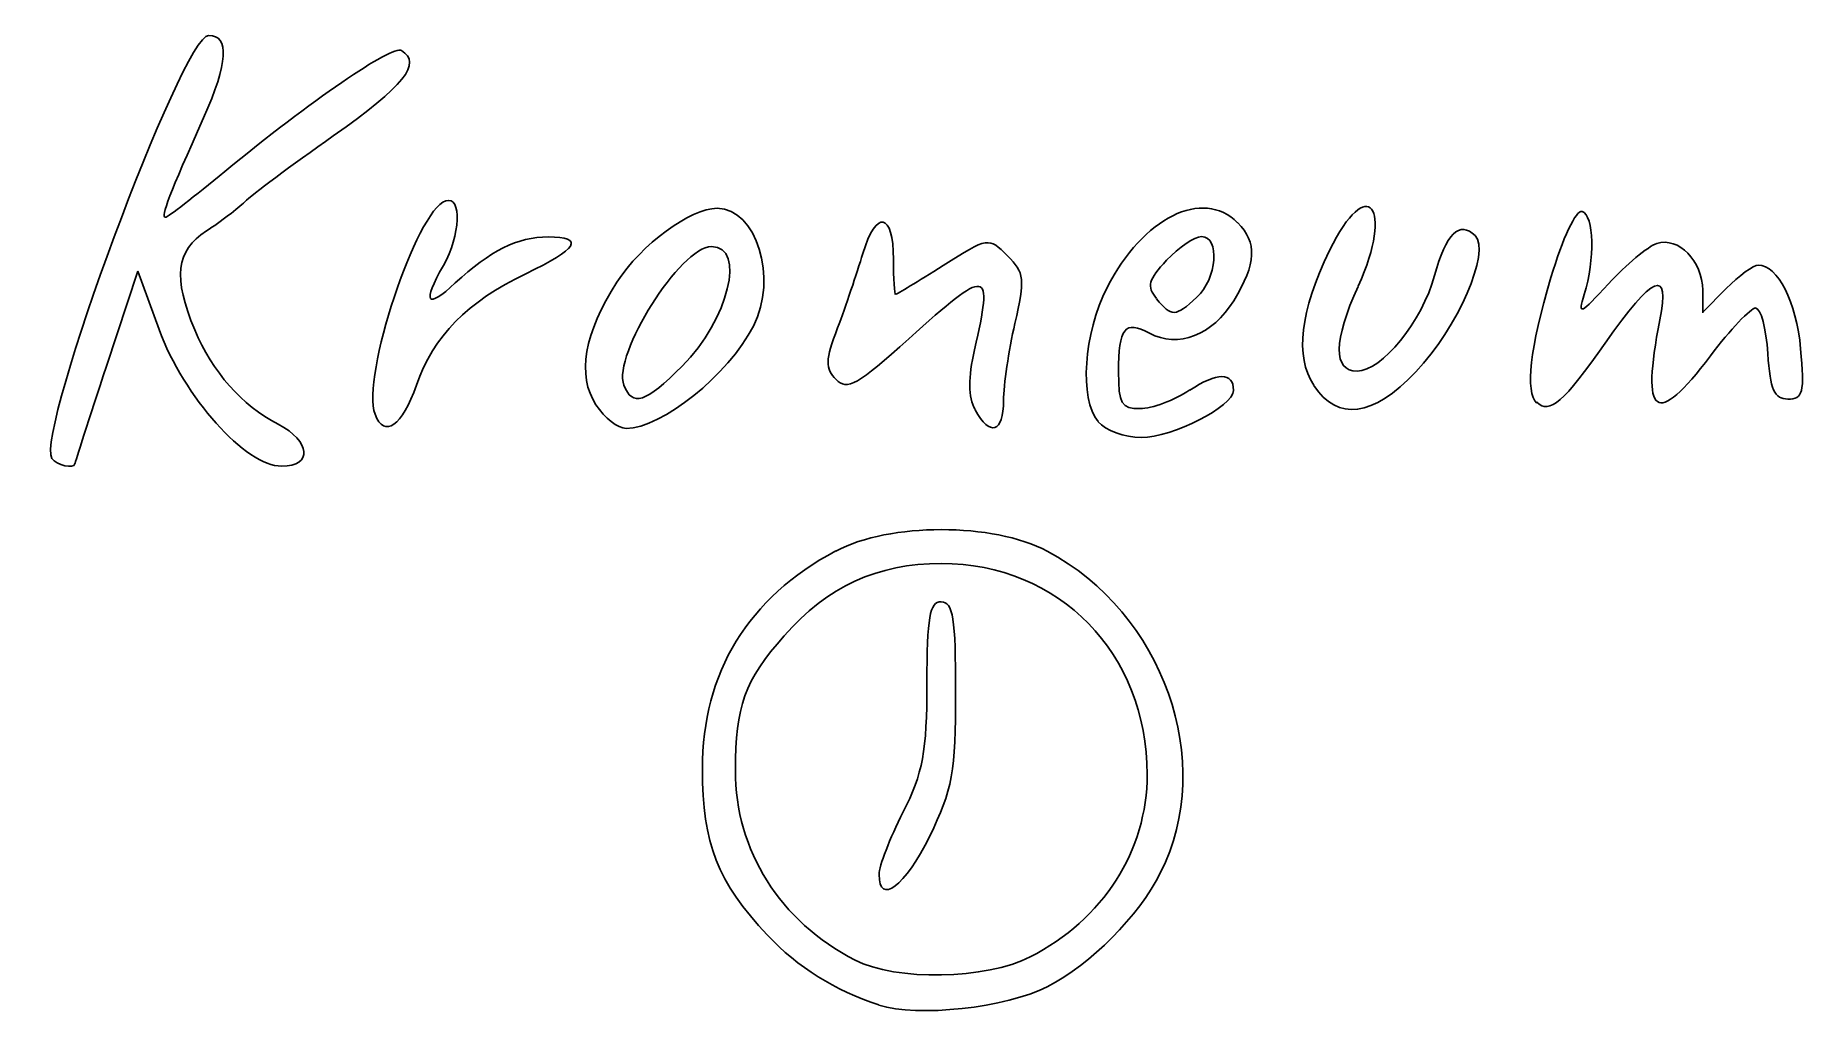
# Model space of a CAD drawing. Extents: x 0.07 to 8.83, y 0.36 to 5.22.
import ezdxf

# ---------------------------------------------------------------- set-up
doc = ezdxf.new("R2010")
doc.units = 0
doc.layers.get('0').update_dxf_attribs({"linetype": 'CONTINUOUS'})

msp = doc.modelspace()

# ---------------------------------------------------------------- linework, layer by layer
at = {"color": 7}
for points in [[(0.580033, 4.05525), (0.424889, 3.58425)], [(0.685199, 3.7668), (0.580033, 4.05525)], [(8.327512, 3.85275), (8.443892, 3.969075)], [(8.327512, 3.961575), (8.327512, 3.84855)]]:
    msp.add_lwpolyline(points, dxfattribs=at)
for points in [[(0.15435, 3.127725), (0.072734, 3.259725), (0.799948, 5.22315), (0.930476, 5.22315)], [(0.930496, 5.22315), (1.035294, 5.22315), (1.026915, 5.0862), (0.905531, 4.81515)], [(1.011505, 4.549575), (1.432369, 4.897575), (1.839726, 5.176425), (1.88551, 5.14815)], [(1.88551, 5.14815), (1.988282, 5.0844), (1.899294, 4.973325), (1.547782, 4.7256)], [(0.905533, 4.81515), (0.737696, 4.440375), (0.692373, 4.32225), (0.716341, 4.32225)], [(1.547782, 4.7256), (1.339386, 4.57875), (1.142026, 4.43175), (1.109203, 4.399125)], [(0.716341, 4.32225), (0.727382, 4.32225), (0.860204, 4.42455), (1.011505, 4.549575)], [(5.379224, 3.9744), (5.55698, 4.321725), (5.851727, 4.46835), (6.02458, 4.29555)], [(6.480285, 4.15725), (6.667229, 4.5435), (6.801157, 4.376325), (6.62169, 3.980775)], [(1.109203, 4.399125), (1.07638, 4.366125), (0.990851, 4.301325), (0.919138, 4.254375)], [(1.754701, 3.34665), (1.684613, 3.529275), (1.958126, 4.355625), (2.104467, 4.4034)], [(2.104467, 4.4034), (2.185255, 4.42965), (2.177948, 4.232175), (2.092613, 4.083)], [(2.952297, 4.00155), (3.072242, 4.187175), (3.315953, 4.36665), (3.448415, 4.36695)], [(3.448415, 4.36695), (3.643092, 4.36695), (3.749683, 4.020525), (3.627773, 3.783225)], [(4.169327, 4.14225), (4.235021, 4.3629), (4.321072, 4.346475), (4.321072, 4.11375)], [(6.024578, 4.295625), (6.123361, 4.19685), (6.118301, 4.0941), (6.005552, 3.90915)], [(6.999968, 4.03425), (7.055393, 4.24005), (7.124484, 4.30785), (7.200996, 4.231275)], [(7.576093, 4.023825), (7.633663, 4.21815), (7.701131, 4.36125), (7.730339, 4.351275)], [(7.730338, 4.351275), (7.78973, 4.330275), (7.795348, 4.114275), (7.74101, 3.939375)], [(0.919137, 4.254375), (0.768468, 4.1559), (0.753237, 4.024875), (0.862134, 3.764325)], [(2.151881, 3.9972), (2.322403, 4.1562), (2.461309, 4.2252), (2.611049, 4.2252)], [(2.611049, 4.2249), (2.794744, 4.2249), (2.758222, 4.1649), (2.500425, 4.0422)], [(4.566546, 4.082625), (4.790434, 4.2246), (4.792091, 4.2249), (4.884975, 4.132125)], [(5.846576, 4.226775), (5.812005, 4.226775), (5.734197, 4.173525), (5.673668, 4.1097)], [(5.822724, 3.92595), (5.922856, 4.016625), (5.939523, 4.226775), (5.846575, 4.226775)], [(7.200996, 4.231275), (7.279053, 4.153275), (7.113755, 3.773625), (6.907162, 3.556425)], [(8.100923, 4.192425), (8.207119, 4.227675), (8.327512, 4.104975), (8.327512, 3.961575)], [(3.420042, 4.1775), (3.267297, 4.1775), (2.928843, 3.641325), (2.98659, 3.4908)], [(3.275104, 3.585075), (3.50444, 3.814425), (3.593265, 4.1775), (3.420042, 4.1775)], [(4.044264, 3.774375), (4.083825, 3.8787), (4.140102, 4.044375), (4.169327, 4.142475)], [(4.884977, 4.131975), (4.969951, 4.047), (4.973311, 4.016775), (4.922339, 3.795975)], [(6.402323, 3.4905), (6.307926, 3.634575), (6.333614, 3.854325), (6.480285, 4.15725)], [(7.861748, 3.993075), (7.948414, 4.087875), (8.056043, 4.17765), (8.100923, 4.192575)], [(2.500425, 4.0422), (2.212845, 3.905625), (2.04314, 3.732825), (1.959511, 3.49125)], [(2.092614, 4.083), (1.986645, 3.8976), (2.009555, 3.86445), (2.151881, 3.9972)], [(4.321073, 4.113525), (4.321073, 4.01805), (4.325663, 3.940125), (4.331279, 3.940125)], [(4.33128, 3.94005), (4.336897, 3.94005), (4.442763, 4.00455), (4.566546, 4.082775)], [(4.722268, 3.66615), (4.816183, 4.07325), (4.791538, 4.077375), (4.397027, 3.72015)], [(5.673668, 4.1097), (5.582372, 4.012425), (5.573872, 3.980175), (5.623795, 3.920025)], [(6.616401, 3.560025), (6.738937, 3.560025), (6.938801, 3.807075), (6.999968, 4.03425)], [(8.11537, 3.81405), (8.1664, 4.07415), (8.082745, 4.038525), (7.845038, 3.699075)], [(8.443892, 3.969075), (8.507904, 4.033575), (8.57927, 4.085475), (8.602491, 4.085475)], [(8.602491, 4.085475), (8.699342, 4.085475), (8.791462, 3.9036), (8.81258, 3.670575)], [(2.848139, 3.393225), (2.753311, 3.537975), (2.789573, 3.749775), (2.952297, 4.00155)], [(5.334416, 3.3105), (5.240564, 3.4236), (5.262319, 3.74595), (5.379224, 3.9744)], [(6.621657, 3.98025), (6.499166, 3.710325), (6.497286, 3.56025), (6.616437, 3.56025)], [(7.50666, 3.40095), (7.448152, 3.45945), (7.471865, 3.67215), (7.576095, 4.023825)], [(7.741009, 3.939225), (7.708384, 3.834225), (7.722191, 3.840375), (7.861748, 3.993225)], [(6.005551, 3.90915), (5.901827, 3.738975), (5.729416, 3.672525), (5.588183, 3.74805)], [(5.623795, 3.91845), (5.699359, 3.8274), (5.716086, 3.82785), (5.822724, 3.92595)], [(8.590278, 3.873075), (8.565295, 3.873075), (8.464223, 3.766425), (8.365676, 3.636075)], [(8.650153, 3.647325), (8.642203, 3.77115), (8.615256, 3.872475), (8.590281, 3.872475)], [(1.292175, 3.089475), (1.114185, 3.089475), (0.807286, 3.431925), (0.685199, 3.7668)], [(3.627773, 3.783225), (3.50344, 3.5412), (3.17396, 3.2766), (2.996925, 3.2766)], [(4.036778, 3.51855), (3.982442, 3.57405), (3.983615, 3.614475), (4.044263, 3.774375)], [(4.922342, 3.795975), (4.891535, 3.66255), (4.866333, 3.49095), (4.866333, 3.414675)], [(5.588183, 3.74805), (5.465783, 3.81405), (5.435291, 3.77505), (5.435291, 3.5562)], [(8.365676, 3.636075), (8.094692, 3.2775), (8.02046, 3.330225), (8.11537, 3.813825)], [(0.862133, 3.764325), (0.949202, 3.5559), (1.095284, 3.390525), (1.274742, 3.29715)], [(4.397027, 3.720375), (4.145242, 3.492525), (4.091627, 3.462525), (4.036776, 3.51885)], [(7.845038, 3.699075), (7.640486, 3.40695), (7.568305, 3.344475), (7.506659, 3.406125)], [(4.725094, 3.3696), (4.691258, 3.4326), (4.690354, 3.52755), (4.722266, 3.665925)], [(8.749878, 3.4221), (8.681793, 3.4221), (8.661696, 3.4671), (8.650157, 3.647325)], [(8.812583, 3.670575), (8.832195, 3.4542), (8.823998, 3.42165), (8.749875, 3.42165)], [(0.424889, 3.58425), (0.33956, 3.325125), (0.269173, 3.10785), (0.268472, 3.1014)], [(2.98659, 3.4908), (3.028455, 3.38175), (3.092735, 3.40275), (3.275104, 3.585075)], [(5.435292, 3.5562), (5.435292, 3.399225), (5.44984, 3.374475), (5.541973, 3.374775)], [(5.787938, 3.46575), (5.924248, 3.5556), (6.004258, 3.5553), (6.004258, 3.46575)], [(6.907162, 3.5565), (6.694353, 3.332775), (6.520258, 3.30975), (6.402291, 3.48975)], [(1.959511, 3.49125), (1.889034, 3.2877), (1.801087, 3.22545), (1.754702, 3.34635)], [(5.541973, 3.374775), (5.600647, 3.374775), (5.711332, 3.416025), (5.787938, 3.466875)], [(6.004258, 3.464625), (6.004258, 3.385875), (5.702189, 3.23145), (5.547778, 3.2313)], [(2.996925, 3.2766), (2.957116, 3.2766), (2.890161, 3.3291), (2.848139, 3.393225)], [(4.866334, 3.414825), (4.866334, 3.255675), (4.797753, 3.233475), (4.725099, 3.369075)], [(1.274743, 3.29715), (1.436833, 3.21285), (1.447186, 3.089475), (1.292174, 3.089475)], [(5.547778, 3.2313), (5.466219, 3.2313), (5.370206, 3.26655), (5.334416, 3.309525)], [(0.268472, 3.102225), (0.265389, 3.073725), (0.17568, 3.093975), (0.154371, 3.127725)], [(4.036316, 2.669325), (4.3019, 2.810925), (4.813757, 2.810625), (5.082655, 2.669325)], [(3.375023, 1.58865), (3.375023, 2.068875), (3.600667, 2.437725), (4.036316, 2.670075)], [(5.082655, 2.6685), (5.657822, 2.3649), (5.919197, 1.623825), (5.643875, 1.077375)], [(4.557849, 2.6073), (4.239875, 2.6073), (3.99528, 2.494725), (3.779708, 2.249175)], [(5.577248, 1.563375), (5.577248, 2.162175), (5.142613, 2.6073), (4.557849, 2.6073)], [(4.486728, 2.01345), (4.486728, 2.341425), (4.500186, 2.417925), (4.557849, 2.417925)], [(4.557848, 2.417775), (4.616064, 2.417775), (4.62897, 2.336325), (4.62897, 1.96845)], [(3.779708, 2.249175), (3.583303, 2.025525), (3.538451, 1.9017), (3.538451, 1.58295)], [(4.368194, 1.3749), (4.467095, 1.57005), (4.486729, 1.675875), (4.486729, 2.01345)], [(4.628969, 1.96845), (4.628969, 1.575975), (4.612712, 1.4859), (4.500558, 1.2573)], [(3.697873, 0.766725), (3.449427, 1.0308), (3.375023, 1.22025), (3.375023, 1.58865)], [(3.538451, 1.58295), (3.538451, 1.1856), (3.758764, 0.836175), (4.131124, 0.6429)], [(4.998318, 0.65895), (5.358527, 0.844275), (5.577248, 1.1859), (5.577248, 1.563375)], [(4.249659, 1.0683), (4.249659, 1.10805), (4.303, 1.2462), (4.368194, 1.3749)], [(4.500558, 1.2573), (4.378497, 1.00845), (4.249658, 0.91125), (4.249658, 1.06815)], [(5.643856, 1.077375), (5.534196, 0.859725), (5.299947, 0.623475), (5.082834, 0.51165)], [(4.249372, 0.421125), (4.030474, 0.493125), (3.847841, 0.60735), (3.697873, 0.766725)], [(4.131124, 0.6432), (4.332373, 0.5388), (4.780134, 0.547125), (4.998318, 0.65895)], [(5.082834, 0.51165), (4.879537, 0.406875), (4.437791, 0.3585), (4.249352, 0.4203)]]:
    msp.add_open_spline(points, degree=3, dxfattribs=at)

doc.saveas('drawing.dxf')
